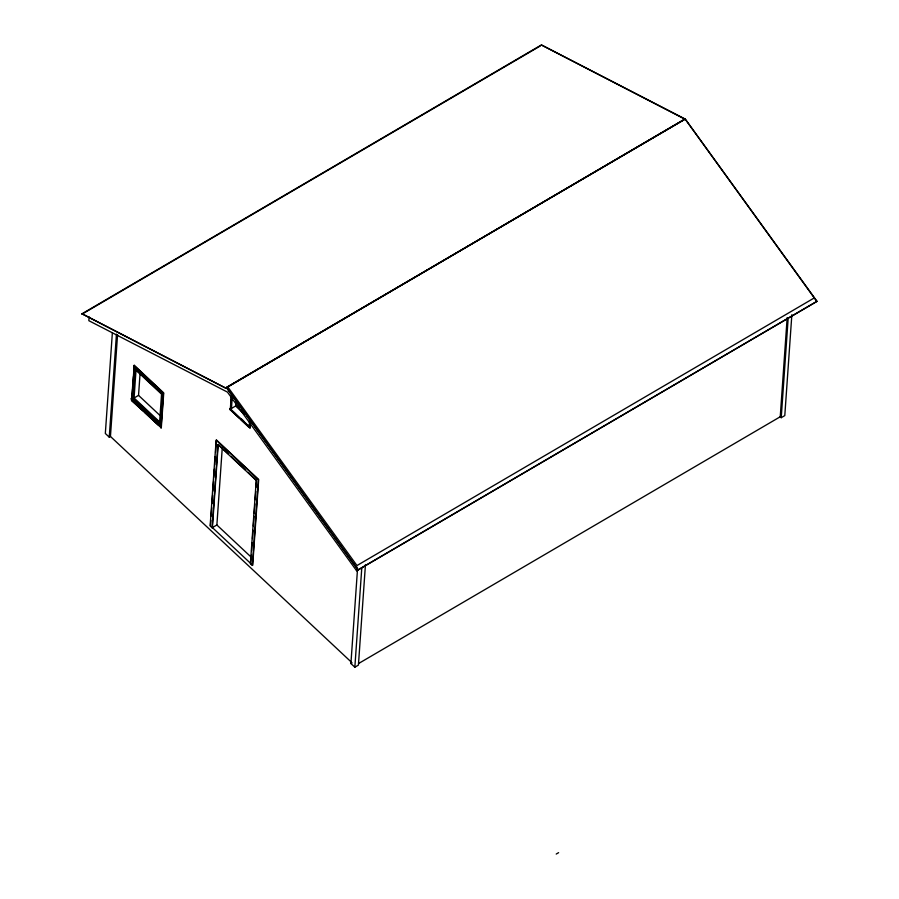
<?xml version="1.0" encoding="UTF-8"?>
<svg xmlns="http://www.w3.org/2000/svg" width="899" height="899" viewBox="0 0 899 899"><rect width="100%" height="100%" fill="white"/><g stroke="black" fill="none" stroke-linecap="round" stroke-linejoin="round"><path stroke-width="1.35" d="M89.113 316.83L88.844 320.685L227.447 392.099L356.588 570.708L816.989 301.334L685.229 119.118L226.481 387.581L358.139 569.955L816.989 301.334M112.375 332.63L105.329 433.475L109.251 437.15L110.442 436.453L117.555 334.844M109.251 437.15L116.454 334.147M134.805 368.466L132.715 398.268L131.333 398.324L131.265 399.358L159.752 426.036L160.64 425.519L162.314 394.234L134.805 368.466L155.471 387.379M131.524 400.426L134.266 365.309L163.73 392.919L161.292 427.857L131.524 400.426L142.997 410.719M131.917 398.853L132.602 389.076M132.895 384.884L133.479 376.49M133.771 372.298L134.266 365.309M132.153 398.83L132.232 397.808M159.337 424.553L160.528 423.856L133.018 398.088L135.097 368.287M134.075 397.987L136.007 370.242L161.55 394.167L159.617 421.912L134.075 397.987L138.536 395.369L140.087 373.175M159.752 426.036L159.82 425.013L131.333 398.324M160.707 421.148L161.37 411.663M161.663 407.607L162.225 399.471M160.988 428.036L163.438 393.099L133.962 365.488M210.445 525.758L210.827 520.218M211.119 516.071L211.703 507.766M211.995 503.62L212.569 495.315M212.861 491.157L213.535 481.471M213.827 477.324L214.412 469.02M214.704 464.862L215.277 456.557M215.569 452.411L216.445 439.948L258.687 479.515L252.686 565.325L212.411 527.601L218.221 444.398L228.301 453.838M212.108 527.769L217.929 444.567L256.237 480.459L250.416 563.662L252.383 565.505L258.384 479.695L216.142 440.128L210.141 525.937L212.108 527.769L216.873 524.982L251.147 557.099M216.873 525.027L222.3 447.331M249.428 420.934L249.551 426.531L248.663 427.047L229.987 409.551L230.054 408.528L231.448 408.461L232.212 397.504M239.168 417.889L230.313 409.596L231.29 395.729M230.908 405.269L231.481 396.942M230.953 408.011L229.987 409.551M244.461 414.315L235.605 406.022L235.898 401.92M248.663 427.047L248.731 426.025L230.054 408.528M250.664 422.294L249.978 428.014L250.36 422.463M250.72 563.493L251.304 555.166M251.585 551.008L252.169 542.693M252.462 538.523L253.046 530.208M253.338 526.05L254.012 516.341M254.203 513.565L254.889 503.856M255.181 499.698L255.766 491.382M256.046 487.224L256.541 480.291L248.472 472.728M356.588 570.708L356.858 566.853M365.455 564.527L358.42 665.114L354.847 667.204L350.913 663.529L357.532 568.876M354.847 667.204L361.791 567.763M791.85 314.751L784.793 415.596L781.22 417.687L780.242 416.765L787.176 317.561M781.22 417.687L788.153 318.482M358.139 569.955L226.481 387.581M685.229 119.118L816.876 301.491M82.011 313.785L541.389 44.95L685.072 118.994L225.773 388.143L82.011 313.785L225.773 388.143M82.09 314.111L540.243 45.984M131.827 398.785L133.018 398.088M162.314 394.234L157.516 389.289M159.82 425.013L160.719 424.497M225.705 387.829L685.072 118.994M230.549 408.989L235.605 406.022M230.313 409.596L235.527 414.034M248.248 425.564L249.135 425.036M248.731 426.025L249.63 425.497M814.292 297.917L356.948 565.561L227.807 386.963M350.913 663.529L352.105 662.833M358.645 663.484L780.242 416.765M556.234 854.05L558.616 852.657M685.15 119.309L541.389 44.95M236.74 404.887L239.685 407.652M241.696 419.159L243.663 421.002M241.426 419.552L246.337 424.159M241.123 419.732L249.978 428.014M231.335 456.681L245.449 469.896M138.536 395.369L159.988 415.462M138.266 404.55L140.3 406.46M145.031 412.63L158.246 425.002M110.442 436.453L351.082 661.878"/></g></svg>
